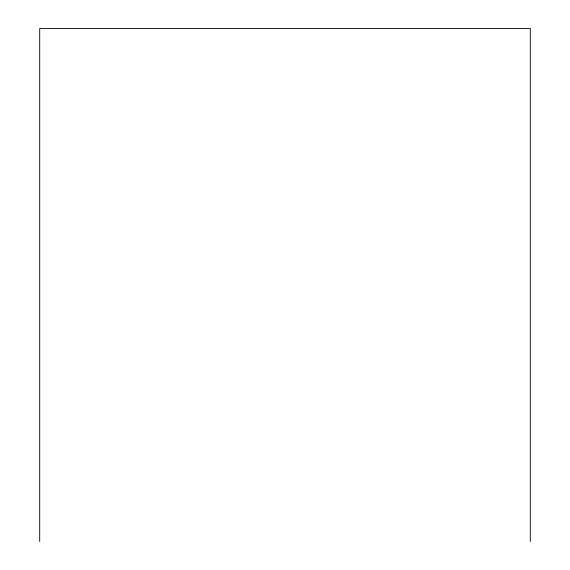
<?xml version="1.0" encoding="UTF-8"?>
<svg xmlns="http://www.w3.org/2000/svg" width="570" height="570" viewBox="0 0 570 570"><rect width="100%" height="100%" fill="white"/><g stroke="black" fill="none" stroke-linecap="round" stroke-linejoin="round"><path stroke-width="0.85" d="M530.299 541.5L530.299 28.5L39.7 28.5L39.7 541.5"/></g></svg>
